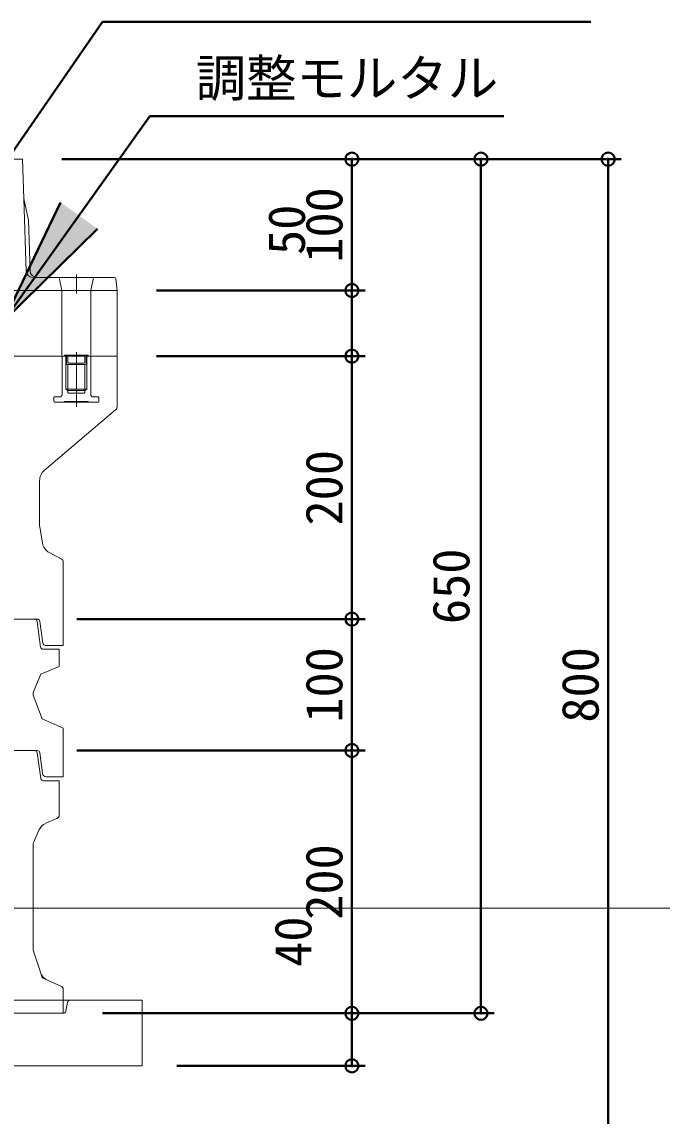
# Model space of a CAD drawing. Units: millimetres at full size, sheet at 1:20. Extents: x -5803 to 5817, y -3160 to 3160.
# Drawn here: x -1810 to -1322, y 1852 to 2684 of the extents above; entities that cross this region are included whole.
import ezdxf
from ezdxf.enums import TextEntityAlignment as Align

# ---------------------------------------------------------------- set-up
doc = ezdxf.new("R2010")
doc.units = ezdxf.units.MM
doc.header["$LTSCALE"] = 20
doc.header["$PDMODE"] = 32
doc.header["$PDSIZE"] = 10
for name, color, linetype, lineweight in [('0-7_TEMP01', 3, 'Continuous', 18), ('0-9_躯体', 7, 'Continuous', 9), ('0-E_寸法', 1, 'Continuous', 40)]:
    doc.layers.add(name, color=color, linetype=linetype, lineweight=lineweight)
doc.styles.add('ＭＳ ゴシック', font='')
doc.styles.get('ＭＳ ゴシック').set_extended_font_data('MS Gothic')

msp = doc.modelspace()

# ---------------------------------------------------------------- linework, layer by layer
at = {"layer": '0-7_TEMP01'}
for p, q in [((-1768.07, 2492.18), (-1768.07, 2477.81)), ((-2399.07, 2429.98), (-1737.07, 2429.98)), ((-3348.06, 2009.99), (-215.38, 2009.99))]:
    msp.add_line(p, q, dxfattribs=at)
at = {"layer": '0-9_躯体'}
for p, q in [((-1809.07, 2579.98), (-1818.07, 2579.98)), ((-1809.07, 2579.98), (-1808.11, 2549.98)), ((-1808.11, 2549.98), (-1804.69, 2534.43)), ((-1808.11, 2549.98), (-1806.35, 2494.83)), ((-1804.58, 2533.52), (-1803.34, 2494.83)), ((-1738.97, 2489.99), (-1798.35, 2489.99)), ((-1781.06, 2489.99), (-1779.07, 2479.98)), ((-1755.07, 2489.99), (-1757.07, 2479.98)), ((-1737.07, 2479.98), (-1737.98, 2489.08)), ((-1737.07, 2479.98), (-1818.07, 2479.98)), ((-1779.07, 2479.98), (-1779.07, 2430.74)), ((-1757.07, 2479.98), (-1757.07, 2430.74)), ((-1737.07, 2479.98), (-1737.07, 2429.98)), ((-1768.07, 2433.21), (-1768.07, 2391.49)), ((-1777.07, 2429.98), (-2068.07, 2429.98)), ((-1778.46, 2429.98), (-1778.97, 2429.49)), ((-1778.97, 2429.49), (-1778.97, 2400.99)), ((-1778.46, 2429.98), (-1776.06, 2429.98)), ((-1777.07, 2430.74), (-1777.07, 2429.98)), ((-1777.07, 2430.74), (-1759.07, 2430.74)), ((-1776.06, 2429.98), (-1777.07, 2429.98)), ((-1776.06, 2429.98), (-1776.06, 2404.98)), ((-1776.06, 2429.98), (-1775.62, 2429.7)), ((-1776.06, 2429.98), (-1760.07, 2429.98)), ((-1775.57, 2429.49), (-1775.57, 2424.23)), ((-1775.07, 2423.73), (-1761.06, 2423.73)), ((-1774.57, 2430.74), (-1774.57, 2425.24)), ((-1774.47, 2423.73), (-1774.47, 2403.99)), ((-1774.07, 2424.74), (-1762.07, 2424.74)), ((-1761.66, 2423.73), (-1761.66, 2403.99)), ((-1761.57, 2430.74), (-1761.57, 2425.24)), ((-1760.57, 2429.49), (-1760.57, 2424.23)), ((-1760.07, 2429.98), (-1760.51, 2429.7)), ((-1760.07, 2429.98), (-1757.66, 2429.98)), ((-1760.07, 2429.98), (-1759.07, 2429.98)), ((-1760.07, 2429.98), (-1760.07, 2404.98)), ((-1759.07, 2430.74), (-1759.07, 2429.98)), ((-1737.07, 2429.98), (-1759.07, 2429.98)), ((-1757.66, 2429.98), (-1757.17, 2429.49)), ((-1757.17, 2429.49), (-1757.17, 2400.99)), ((-1737.07, 2429.98), (-1737.07, 2391.39)), ((-1785.12, 2398.49), (-1785.12, 2395.48)), ((-1780.97, 2398.99), (-1784.62, 2398.99)), ((-1776.06, 2404.98), (-1774.47, 2403.99)), ((-1776.06, 2404.98), (-1760.07, 2404.98)), ((-1774.47, 2403.99), (-1774.47, 2402.49)), ((-1774.47, 2403.99), (-1761.66, 2403.99)), ((-1773.97, 2401.99), (-1762.16, 2401.99)), ((-1755.16, 2398.99), (-1751.51, 2398.99)), ((-1751.01, 2398.49), (-1751.01, 2395.48)), ((-1784.62, 2394.99), (-1751.51, 2394.99)), ((-1777.07, 2395.48), (-1777.07, 2394.99)), ((-1777.07, 2395.48), (-1759.07, 2395.48)), ((-1759.07, 2395.48), (-1759.07, 2394.99)), ((-1738.14, 2389.09), (-1792.47, 2342.98)), ((-1796.07, 2335.3), (-1796.07, 2301.81)), ((-1795.93, 2300.16), (-1793.88, 2287.85)), ((-1788.72, 2280.66), (-1779.65, 2275.83)), ((-1778.07, 2273.19), (-1778.07, 2229.98)), ((-1797.8, 2229.98), (-2068.07, 2229.98)), ((-2068.07, 2229.98), (-1799.82, 2229.98)), ((-1797.84, 2228.24), (-1795.3, 2208.72)), ((-1795.82, 2228.26), (-1793.5, 2211.7)), ((-1778.07, 2229.98), (-1778.07, 2209.99)), ((-1781.06, 2206.99), (-1793.31, 2206.99)), ((-1778.07, 2209.99), (-1791.51, 2209.99)), ((-1781.06, 2206.99), (-1781.06, 2193.99)), ((-1781.06, 2193.99), (-1795.06, 2187.99)), ((-1795.06, 2187.99), (-1801.06, 2173.99)), ((-1801.06, 2171.99), (-1801.06, 2173.99)), ((-1794.07, 2153.99), (-1801.06, 2171.99)), ((-1778.07, 2146.99), (-1794.07, 2153.99)), ((-1778.07, 2146.99), (-1778.07, 2109.99)), ((-1797.83, 2129.98), (-2068.07, 2129.98)), ((-1797.83, 2128.26), (-1795.07, 2108.71)), ((-1795.84, 2128.23), (-1793.89, 2112.61)), ((-1793.09, 2106.99), (-1781.06, 2106.99)), ((-1793.09, 2106.99), (-1781.06, 2106.99)), ((-1790.92, 2109.99), (-1778.07, 2109.99)), ((-1781.06, 2106.99), (-1781.06, 2080.96)), ((-1782.88, 2078.2), (-1791.39, 2074.56)), ((-1796.64, 2069.3), (-1800.26, 2060.87)), ((-1801.06, 2056.93), (-1801.06, 1979.61)), ((-1800.55, 1976.44), (-1795.47, 1961.2)), ((-1794.07, 1956.98), (-1795.47, 1961.2)), ((-1778.07, 1948.02), (-1778.07, 1929.98)), ((-1918.07, 1939.99), (-1718.07, 1939.99)), ((-1774.75, 1938.37), (-1776.11, 1931.59)), ((-1718.07, 1939.99), (-1718.07, 1889.99)), ((-1868.07, 1929.98), (-1778.07, 1929.98)), ((-1778.07, 1929.98), (-1847.19, 1929.98)), ((-1918.07, 1889.99), (-1718.07, 1889.99))]:
    msp.add_line(p, q, dxfattribs=at)
for points in [[(-1760.07, 2404.98), (-1761.66, 2403.99), (-1761.66, 2402.49)], [(-1794.07, 1956.98), (-1790, 1955.2), (-1779.86, 1950.77)]]:
    msp.add_lwpolyline(points, dxfattribs=at)
for centre, radius, start, end in [((-1809.58, 2533.36), 5, 1.828, 12.381), ((-1801.35, 2494.99), 5, 181.828, 270), ((-1798.35, 2494.99), 5, 181.828, 270), ((-1738.97, 2488.98), 1, 5.711, 90), ((-1776.06, 2429.49), 0.5, 0, 90), ((-1775.07, 2424.23), 0.5, 180, 270), ((-1774.07, 2425.24), 0.5, 180, 270), ((-1762.07, 2425.24), 0.5, 270, 0), ((-1761.06, 2424.23), 0.5, 270, 0), ((-1760.07, 2429.49), 0.5, 90, 180), ((-1784.62, 2398.49), 0.5, 90, 180), ((-1780.97, 2400.99), 2, 270, 0), ((-1773.97, 2402.49), 0.5, 180, 270), ((-1762.16, 2402.49), 0.5, 270, 0), ((-1755.16, 2400.99), 2, 180, 270), ((-1751.51, 2398.49), 0.5, 0, 90), ((-1784.62, 2395.48), 0.5, 180, 270), ((-1751.51, 2395.48), 0.5, 270, 0), ((-1740.06, 2391.39), 3, 309.805, 0), ((-1786.06, 2335.3), 10, 129.806, 180), ((-1786.06, 2301.81), 10, 180, 189.462), ((-1784.01, 2289.49), 10, 189.462, 241.928), ((-1781.06, 2273.19), 3, 0, 61.927), ((-1799.82, 2227.98), 2, 7.431, 90), ((-1797.8, 2227.98), 2, 7.999, 90), ((-1793.31, 2208.98), 2, 187.431, 270), ((-1791.51, 2211.99), 2, 187.999, 270), ((-1799.81, 2127.98), 2, 7.999, 90), ((-1797.83, 2127.98), 2, 7.124, 90), ((-1793.09, 2108.98), 2, 187.999, 270), ((-1790.92, 2112.99), 3, 187.126, 270), ((-1787.45, 2065.36), 10, 113.198, 156.801), ((-1784.07, 2080.96), 3, 293.199, 0), ((-1791.07, 2056.93), 10, 156.801, 180), ((-1791.07, 1979.61), 10, 180, 198.435), ((-1785.99, 1964.36), 10, 198.435, 246.371), ((-1781.06, 1948.02), 3, 0, 66.371), ((-1772.79, 1937.99), 2, 90, 168.69), ((-1778.07, 1931.98), 2, 270, 348.69)]:
    msp.add_arc(centre, radius, start, end, dxfattribs=at)
at = {"layer": '0-E_寸法'}
for p, q in [((-1997.07, 2324.98), (-1748.07, 2684.41)), ((-1748.07, 2684.41), (-1376.36, 2684.41)), ((-1823.18, 2456.81), (-1712.23, 2612.57)), ((-1712.23, 2612.57), (-1442.45, 2612.57)), ((-1779.07, 2579.98), (-1353.09, 2579.98)), ((-1779.07, 2579.98), (-1449.91, 2579.98)), ((-1779.07, 2579.98), (-1548.22, 2579.98)), ((-1558.22, 2579.98), (-1558.22, 2479.98)), ((-1459.91, 2579.98), (-1459.91, 1929.98)), ((-1363.09, 2579.98), (-1363.09, 1779.98)), ((-1823.18, 2456.81), (-1780.19, 2547.09)), ((-1823.18, 2456.81), (-1751.89, 2526.95)), ((-1707.07, 2479.98), (-1548.22, 2479.98)), ((-1707.07, 2479.98), (-1548.22, 2479.98)), ((-1558.22, 2479.98), (-1558.22, 2429.98)), ((-1707.07, 2429.98), (-1548.22, 2429.98)), ((-1707.07, 2429.98), (-1548.22, 2429.98)), ((-1558.22, 2429.98), (-1558.22, 2229.98)), ((-1767.83, 2229.98), (-1548.22, 2229.98)), ((-1767.8, 2229.98), (-1548.22, 2229.98)), ((-1558.22, 2229.98), (-1558.22, 2129.98)), ((-1767.83, 2129.98), (-1548.22, 2129.98)), ((-1767.83, 2129.98), (-1548.22, 2129.98)), ((-1558.22, 2129.98), (-1558.22, 1929.98)), ((-1748.07, 1929.98), (-1449.91, 1929.98)), ((-1748.07, 1929.98), (-1548.22, 1929.98)), ((-1719.3, 1929.98), (-1548.22, 1929.98)), ((-1558.22, 1929.98), (-1558.22, 1889.99)), ((-1691.66, 1889.99), (-1548.22, 1889.99))]:
    msp.add_line(p, q, dxfattribs=at)
for p in [(-1558.22, 2579.98), (-1459.91, 2579.98), (-1363.09, 2579.98), (-1558.22, 2479.98), (-1558.22, 2429.98), (-1558.22, 2229.98), (-1558.22, 2129.98), (-1558.22, 1929.98), (-1459.91, 1929.98), (-1558.22, 1889.99)]:
    msp.add_point(p, dxfattribs=at)
msp.add_solid([(-1780.19, 2547.09), (-1751.89, 2526.95), (-1823.18, 2456.81)], dxfattribs=at)

# ---------------------------------------------------------------- texts
at = {"layer": '0-E_寸法', "style": 'ＭＳ ゴシック'}
msp.add_text('調整モルタル', height=28.15, dxfattribs=at).set_placement((-1677.23, 2619.13), align=Align.BOTTOM_LEFT)
for s, p in [('100', (-1557, 2501.18)), ('50', (-1585.51, 2507.02)), ('200', (-1557, 2301.18)), ('650', (-1460.27, 2226.18)), ('100', (-1557, 2151.18)), ('800', (-1361.87, 2151.18)), ('200', (-1557, 2001.18)), ('40', (-1580.6, 1965.37))]:
    msp.add_text(s, height=28.15, rotation=90, dxfattribs=at).set_placement(p, align=Align.BOTTOM_LEFT)

doc.saveas('drawing.dxf')
